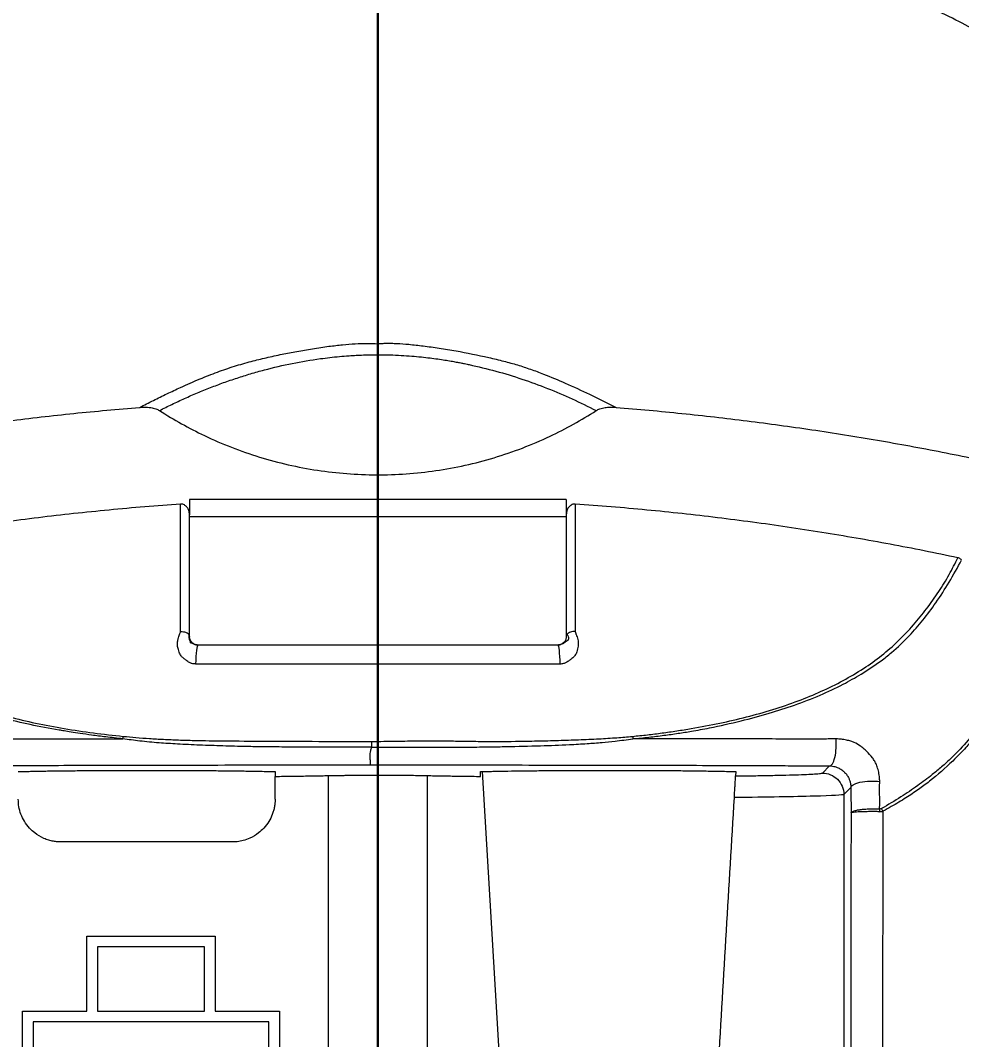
# Model space of a CAD drawing. Header units: inches. Extents: x 1631 to 3663, y 1126 to 1454.
# Drawn here: x 2256.89 to 2278.87, y 1358.46 to 1382.27 of the extents above; entities that cross this region are included whole.
import ezdxf

# ---------------------------------------------------------------- set-up
doc = ezdxf.new("R2010")
doc.units = ezdxf.units.IN
doc.header["$LTSCALE"] = 15
doc.linetypes.add('PHANTOM', pattern=[12.7, 6.35, -1.27, 1.27, -1.27, 1.27, -1.27])
doc.styles.get("Standard").update_dxf_attribs({"font": 'txt', "bigfont": 'gbcbig.shx'})
doc.dimstyles.new('3', dxfattribs={"dimtxt": 3, "dimasz": 1, "dimexe": 0.18, "dimexo": 0.0625, "dimgap": 0.09, "dimtad": 0, "dimdsep": 46, "dimtxsty": 'Standard', "dimcen": 1, "dimclrd": 3, "dimclre": 3, "dimadec": 0, "dimazin": 2, "dimtfac": 1, "dimtofl": 0, "dimtmove": 0, "dimatfit": 3, "dimfxl": 1, "dimtolj": 1, "dimtzin": 0, "dimarcsym": 0})

# ---------------------------------------------------------------- blocks, each defined once
blk = doc.blocks.new('SW_CENTERMARKSYMBOL_0')
at = {"color": 0, "linetype": 'Continuous', "lineweight": 0}
for p, q in [((0, 5), (0, 8)), ((0, 0), (0, 2.5)), ((-5, 0), (-8, 0)), ((0, 0), (-2.5, 0)), ((0, 0), (0, -2.5)), ((0, 0), (2.5, 0)), ((5, 0), (8, 0)), ((0, -5), (0, -8))]:
    blk.add_line(p, q, dxfattribs=at)
blk = doc.blocks.new('*D270')
at = {"color": 3, "lineweight": -2}
for p, q in [((2265.299, 1384.493), (2295.808, 1384.493)), ((2295.628, 1383.493), (2295.628, 1322.271)), ((2295.628, 1246.869), (2295.628, 1308.091)), ((2282.083, 1245.869), (2295.808, 1245.869))]:
    blk.add_line(p, q, dxfattribs=at)
at = {"color": 3}
for points in [[(2295.461, 1383.493), (2295.795, 1383.493), (2295.628, 1384.493)], [(2295.461, 1246.869), (2295.795, 1246.869), (2295.628, 1245.869)]]:
    blk.add_solid(points, dxfattribs=at)
at = {"layer": 'Defpoints', "color": 0}
for p in [(2265.236, 1384.493), (2295.628, 1384.493), (2282.021, 1245.869)]:
    blk.add_point(p, dxfattribs=at)
at = {"color": 0, "insert": (2295.628, 1315.181), "char_height": 3, "attachment_point": 5, "rotation": 90}
blk.add_mtext('\\A1;138.62', dxfattribs=at)

msp = doc.modelspace()

# ---------------------------------------------------------------- linework, layer by layer
at = {"color": 1, "linetype": 'PHANTOM', "lineweight": 30}
msp.add_line((2265.236, 1389.144), (2265.236, 1237.583), dxfattribs=at)
at = {"color": 7, "linetype": 'Continuous', "lineweight": 15}
for p, q in [((2269.636, 1371.071), (2260.836, 1371.071)), ((2260.836, 1371.071), (2260.836, 1370.718)), ((2260.836, 1370.675), (2269.636, 1370.675)), ((2260.624, 1367.974), (2260.625, 1367.99)), ((2265.09, 1365.287), (2265.236, 1365.287)), ((2275.619, 1364.685), (2275.786, 1364.852)), ((2262.836, 1364.718), (2262.836, 1364.607)), ((2262.836, 1364.075), (2262.836, 1364.607)), ((2264.076, 1364.626), (2264.076, 1357.638)), ((2266.396, 1357.638), (2266.396, 1364.626)), ((2267.636, 1364.607), (2267.636, 1364.718)), ((2267.675, 1364.719), (2268.081, 1357.817)), ((2273.598, 1364.72), (2273.592, 1364.617)), ((2276.285, 1364.351), (2276.119, 1364.185)), ((2276.119, 1364.185), (2276.119, 1319.065)), ((2258.436, 1359.125), (2258.436, 1360.875)), ((2261.436, 1360.875), (2261.436, 1359.125)), ((2258.686, 1360.625), (2258.686, 1359.125)), ((2261.186, 1359.125), (2261.186, 1360.625)), ((2256.936, 1328.625), (2256.936, 1359.125)), ((2262.936, 1359.125), (2262.936, 1328.625)), ((2257.186, 1358.875), (2257.186, 1328.875)), ((2262.686, 1328.875), (2262.686, 1358.875))]:
    msp.add_line(p, q, dxfattribs=at)
at = {"color": 7, "linetype": 'Continuous', "lineweight": 15, "flags": 128}
msp.add_lwpolyline([(2265.236, 1380.274), (2265.236, 1379.648), (2265.236, 1379.001), (2265.236, 1378.334), (2265.236, 1377.647), (2265.236, 1376.942), (2265.236, 1376.217), (2265.236, 1375.474), (2265.236, 1374.713)], dxfattribs=at)
at = {"color": 7, "linetype": 'Continuous', "lineweight": 15}
for points, knots in [([(2265.236, 1384.493), (2265.013, 1384.493), (2264.577, 1384.491), (2263.938, 1384.481), (2263.329, 1384.465), (2262.528, 1384.435), (2261.55, 1384.382), (2260.114, 1384.271), (2258.49, 1384.089), (2256.422, 1383.757), (2254.636, 1383.351), (2253.153, 1382.883), (2252.254, 1382.53), (2251.554, 1382.189), (2251.031, 1381.875), (2250.693, 1381.609), (2250.485, 1381.4), (2250.316, 1381.201), (2250.138, 1380.936), (2249.964, 1380.592), (2249.815, 1380.2), (2249.691, 1379.757), (2249.634, 1379.439), (2249.604, 1379.272)], [0, 0, 0, 0, 0.033732, 0.065964, 0.096698, 0.125936, 0.187215, 0.24493, 0.343971, 0.434928, 0.563973, 0.625303, 0.68055, 0.721046, 0.757724, 0.79026, 0.805094, 0.820414, 0.848802, 0.880787, 0.916562, 0.956266, 1, 1, 1, 1]), ([(2280.868, 1379.272), (2280.853, 1379.363), (2280.822, 1379.541), (2280.766, 1379.797), (2280.702, 1380.038), (2280.631, 1380.263), (2280.553, 1380.475), (2280.467, 1380.672), (2280.373, 1380.856), (2280.273, 1381.026), (2280.165, 1381.184), (2280.041, 1381.339), (2279.898, 1381.493), (2279.661, 1381.708), (2279.286, 1381.976), (2278.727, 1382.289), (2278.001, 1382.621), (2277.089, 1382.962), (2275.602, 1383.41), (2273.208, 1383.934), (2270.78, 1384.242), (2268.792, 1384.391), (2267.651, 1384.449), (2266.458, 1384.486), (2265.656, 1384.491), (2265.236, 1384.493)], [0, 0, 0, 0, 0.023804, 0.046454, 0.067961, 0.088342, 0.107612, 0.125792, 0.142906, 0.158983, 0.174056, 0.188169, 0.204083, 0.219761, 0.253972, 0.291538, 0.332664, 0.387775, 0.448749, 0.576775, 0.763689, 0.819442, 0.878633, 0.936501, 1, 1, 1, 1]), ([(2259.673, 1373.226), (2259.78, 1373.281), (2259.991, 1373.389), (2260.308, 1373.544), (2260.67, 1373.714), (2261.06, 1373.885), (2261.48, 1374.051), (2261.88, 1374.188), (2262.262, 1374.298), (2262.635, 1374.39), (2262.989, 1374.467), (2263.35, 1374.535), (2263.714, 1374.597), (2264.071, 1374.651), (2264.404, 1374.691), (2264.701, 1374.714), (2264.976, 1374.724), (2265.152, 1374.717), (2265.236, 1374.713)], [0, 0, 0, 0, 0.063445, 0.125778, 0.187013, 0.274347, 0.350333, 0.423025, 0.493472, 0.554925, 0.619568, 0.678359, 0.741805, 0.807089, 0.861605, 0.911458, 0.957515, 1, 1, 1, 1]), ([(2265.236, 1374.713), (2265.268, 1374.716), (2265.336, 1374.721), (2265.441, 1374.724), (2265.555, 1374.724), (2265.729, 1374.718), (2265.977, 1374.699), (2266.308, 1374.662), (2266.675, 1374.61), (2267.187, 1374.526), (2267.692, 1374.425), (2268.168, 1374.31), (2268.495, 1374.219), (2268.804, 1374.119), (2269.177, 1373.979), (2269.635, 1373.784), (2270.201, 1373.525), (2270.592, 1373.329), (2270.799, 1373.226)], [0, 0, 0, 0, 0.0163398, 0.0340309, 0.0531175, 0.0736345, 0.1217155, 0.1786281, 0.2420167, 0.309571, 0.4417727, 0.5040904, 0.5605198, 0.6158738, 0.6719267, 0.7684694, 0.8777996, 1, 1, 1, 1]), ([(2260.137, 1373.152), (2260.233, 1373.201), (2260.426, 1373.298), (2260.721, 1373.436), (2261.02, 1373.567), (2261.324, 1373.69), (2261.633, 1373.806), (2261.946, 1373.913), (2262.263, 1374.012), (2262.69, 1374.133), (2263.231, 1374.26), (2263.745, 1374.346), (2264.189, 1374.402), (2264.524, 1374.433), (2264.899, 1374.453), (2265.124, 1374.456), (2265.236, 1374.457)], [0, 0, 0, 0, 0.062869, 0.125716, 0.18854, 0.251336, 0.314101, 0.376832, 0.439525, 0.502177, 0.627237, 0.751442, 0.792344, 0.875674, 0.937845, 1, 1, 1, 1]), ([(2265.236, 1374.457), (2265.331, 1374.456), (2265.513, 1374.454), (2265.777, 1374.443), (2266.021, 1374.426), (2266.245, 1374.405), (2266.448, 1374.382), (2266.631, 1374.358), (2266.794, 1374.333), (2266.938, 1374.309), (2267.062, 1374.287), (2267.166, 1374.267), (2267.251, 1374.25), (2267.317, 1374.236), (2267.564, 1374.184), (2267.995, 1374.078), (2268.605, 1373.892), (2269.2, 1373.675), (2269.779, 1373.43), (2270.15, 1373.245), (2270.335, 1373.152)], [0, 0, 0, 0, 0.052306, 0.100998, 0.14608, 0.187551, 0.22541, 0.259657, 0.290288, 0.3173, 0.34069, 0.360455, 0.376591, 0.389098, 0.397974, 0.518173, 0.638505, 0.758942, 0.879451, 1, 1, 1, 1]), ([(2250.569, 1371.874), (2250.816, 1371.928), (2251.311, 1372.034), (2252.059, 1372.184), (2252.812, 1372.326), (2253.57, 1372.461), (2254.334, 1372.588), (2255.347, 1372.744), (2256.613, 1372.917), (2258.137, 1373.093), (2259.16, 1373.182), (2259.673, 1373.226)], [0, 0, 0, 0, 0.082362, 0.16515, 0.248367, 0.332016, 0.416103, 0.50063, 0.665785, 0.832232, 1, 1, 1, 1]), ([(2259.673, 1373.227), (2259.706, 1373.229), (2259.767, 1373.232), (2259.854, 1373.23), (2259.947, 1373.22), (2260.044, 1373.201), (2260.108, 1373.167), (2260.137, 1373.152)], [0, 0, 0, 0, 0.205753, 0.386225, 0.541598, 0.794084, 1, 1, 1, 1]), ([(2270.335, 1373.152), (2270.348, 1373.16), (2270.377, 1373.176), (2270.425, 1373.195), (2270.481, 1373.211), (2270.558, 1373.225), (2270.665, 1373.234), (2270.752, 1373.229), (2270.799, 1373.227)], [0, 0, 0, 0, 0.097808, 0.206476, 0.32686, 0.459593, 0.7018, 1, 1, 1, 1]), ([(2270.799, 1373.226), (2271.056, 1373.205), (2271.57, 1373.162), (2272.338, 1373.086), (2273.101, 1373.004), (2273.861, 1372.912), (2274.617, 1372.813), (2275.632, 1372.669), (2276.899, 1372.465), (2278.411, 1372.19), (2279.408, 1371.979), (2279.904, 1371.874)], [0, 0, 0, 0, 0.084051, 0.167768, 0.251156, 0.334218, 0.416958, 0.499379, 0.667987, 0.834851, 1, 1, 1, 1]), ([(2260.137, 1373.152), (2260.473, 1372.935), (2261.225, 1372.516), (2262.461, 1372.034), (2263.817, 1371.724), (2265.203, 1371.617), (2266.594, 1371.714), (2267.958, 1372.017), (2269.214, 1372.499), (2269.988, 1372.928), (2270.335, 1373.152)], [0.0159174, 0.0159174, 0.0159174, 0.0159174, 0.1245077, 0.2495077, 0.3745077, 0.4995077, 0.6245077, 0.7495077, 0.8745077, 0.9835903, 0.9835903, 0.9835903, 0.9835903]), ([(2260.628, 1370.967), (2260.349, 1370.947), (2259.792, 1370.906), (2258.959, 1370.83), (2258.131, 1370.746), (2257.308, 1370.651), (2256.49, 1370.546), (2255.678, 1370.432), (2254.87, 1370.307), (2254.067, 1370.173), (2253.27, 1370.03), (2252.478, 1369.878), (2251.953, 1369.768), (2251.691, 1369.714)], [0, 0, 0, 0, 0.092953, 0.18548, 0.277587, 0.369278, 0.460562, 0.551442, 0.641925, 0.732017, 0.821723, 0.911049, 1, 1, 1, 1]), ([(2260.836, 1370.718), (2260.835, 1370.736), (2260.834, 1370.77), (2260.821, 1370.816), (2260.805, 1370.854), (2260.786, 1370.884), (2260.759, 1370.917), (2260.712, 1370.953), (2260.661, 1370.969), (2260.631, 1370.968), (2260.628, 1370.968)], [0, 0, 0, 0, 0.149094, 0.281523, 0.397354, 0.496707, 0.579792, 0.750942, 0.977627, 1, 1, 1, 1]), ([(2269.847, 1370.969), (2269.844, 1370.969), (2269.811, 1370.97), (2269.756, 1370.952), (2269.695, 1370.901), (2269.647, 1370.823), (2269.64, 1370.757), (2269.636, 1370.718)], [0, 0, 0, 0, 0.0304219, 0.2661146, 0.450527, 0.6762544, 1, 1, 1, 1]), ([(2278.782, 1369.714), (2278.52, 1369.768), (2277.994, 1369.878), (2277.202, 1370.03), (2276.404, 1370.174), (2275.602, 1370.307), (2274.794, 1370.432), (2273.982, 1370.546), (2273.164, 1370.651), (2272.342, 1370.746), (2271.515, 1370.831), (2270.683, 1370.906), (2270.126, 1370.947), (2269.847, 1370.968)], [0, 0, 0, 0, 0.089019, 0.1784, 0.268147, 0.358266, 0.448763, 0.539644, 0.630913, 0.722578, 0.814643, 0.907115, 1, 1, 1, 1]), ([(2259.28, 1365.485), (2259.147, 1365.499), (2258.902, 1365.525), (2258.569, 1365.568), (2258.299, 1365.606), (2258.085, 1365.639), (2257.922, 1365.666), (2257.602, 1365.72), (2257.127, 1365.809), (2256.498, 1365.957), (2255.901, 1366.133), (2255.342, 1366.333), (2254.78, 1366.564), (2254.284, 1366.801), (2253.805, 1367.077), (2253.385, 1367.369), (2253.02, 1367.686), (2252.746, 1367.969), (2252.455, 1368.31), (2252.166, 1368.707), (2251.86, 1369.194), (2251.69, 1369.5), (2251.602, 1369.66)], [0, 0, 0, 0, 0.0400197, 0.0731391, 0.1001095, 0.1215654, 0.1380313, 0.1499234, 0.2191639, 0.2835742, 0.3463435, 0.4106626, 0.4679408, 0.5381148, 0.5870839, 0.6488887, 0.7080777, 0.7529641, 0.7872265, 0.8677312, 0.9309646, 1, 1, 1, 1]), ([(2251.691, 1369.714), (2251.719, 1369.655), (2251.777, 1369.535), (2251.878, 1369.348), (2251.997, 1369.143), (2252.255, 1368.734), (2252.598, 1368.269), (2253.059, 1367.783), (2253.582, 1367.327), (2254.344, 1366.827), (2255.415, 1366.346), (2256.402, 1366.043), (2257.25, 1365.846), (2257.911, 1365.722), (2258.594, 1365.617), (2259.057, 1365.567), (2259.289, 1365.542)], [0, 0, 0, 0, 0.024842, 0.051036, 0.080978, 0.113864, 0.231774, 0.2913, 0.350802, 0.471307, 0.593402, 0.72557, 0.791418, 0.860273, 0.929752, 1, 1, 1, 1]), ([(2271.183, 1365.542), (2271.299, 1365.554), (2271.531, 1365.577), (2271.876, 1365.62), (2272.218, 1365.669), (2272.668, 1365.742), (2273.214, 1365.845), (2274.059, 1366.039), (2275.044, 1366.342), (2275.944, 1366.745), (2276.578, 1367.119), (2277.007, 1367.426), (2277.397, 1367.767), (2277.744, 1368.134), (2278.059, 1368.523), (2278.338, 1368.916), (2278.585, 1369.313), (2278.717, 1369.582), (2278.782, 1369.714)], [0, 0, 0, 0, 0.034985, 0.069829, 0.104551, 0.13917, 0.207756, 0.273335, 0.404408, 0.527328, 0.587943, 0.646638, 0.704931, 0.766664, 0.825172, 0.885688, 0.943801, 1, 1, 1, 1]), ([(2271.192, 1365.485), (2271.317, 1365.497), (2271.56, 1365.521), (2271.912, 1365.564), (2272.243, 1365.611), (2272.597, 1365.667), (2273.09, 1365.758), (2273.699, 1365.894), (2274.361, 1366.074), (2274.98, 1366.271), (2275.559, 1366.492), (2276.076, 1366.738), (2276.551, 1367.008), (2276.928, 1367.257), (2277.308, 1367.555), (2277.636, 1367.87), (2277.977, 1368.263), (2278.288, 1368.679), (2278.59, 1369.15), (2278.775, 1369.487), (2278.87, 1369.66)], [0, 0, 0, 0, 0.037293, 0.072595, 0.105901, 0.13721, 0.180162, 0.256743, 0.326235, 0.39024, 0.457576, 0.520755, 0.573411, 0.635477, 0.670243, 0.737141, 0.793148, 0.855266, 0.925406, 1, 1, 1, 1]), ([(2278.87, 1369.66), (2278.862, 1369.668), (2278.846, 1369.685), (2278.816, 1369.704), (2278.793, 1369.71), (2278.782, 1369.714)], [0, 0, 0, 0, 0.3337955, 0.666434, 1, 1, 1, 1]), ([(2260.836, 1367.265), (2260.809, 1367.282), (2260.759, 1367.314), (2260.692, 1367.367), (2260.643, 1367.415), (2260.613, 1367.466), (2260.592, 1367.514), (2260.571, 1367.583), (2260.549, 1367.67), (2260.558, 1367.764), (2260.577, 1367.841), (2260.593, 1367.897), (2260.61, 1367.94), (2260.62, 1367.964), (2260.624, 1367.974)], [0, 0, 0, 0, 0.108118, 0.200006, 0.289926, 0.346556, 0.411482, 0.484786, 0.614191, 0.744884, 0.833483, 0.904669, 0.96137, 1, 1, 1, 1]), ([(2260.625, 1367.99), (2260.629, 1367.99), (2260.652, 1367.991), (2260.709, 1367.986), (2260.778, 1367.964), (2260.827, 1367.923), (2260.833, 1367.892), (2260.836, 1367.876)], [0, 0, 0, 0, 0.035101, 0.216486, 0.528538, 0.750692, 1, 1, 1, 1]), ([(2269.847, 1367.99), (2269.851, 1367.974), (2269.855, 1367.95), (2269.871, 1367.909), (2269.896, 1367.844), (2269.92, 1367.752), (2269.913, 1367.635), (2269.887, 1367.53), (2269.855, 1367.444), (2269.808, 1367.395), (2269.763, 1367.355), (2269.704, 1367.31), (2269.659, 1367.28), (2269.636, 1367.265)], [0, 0, 0, 0, 0.060824, 0.086233, 0.157167, 0.310352, 0.426629, 0.587966, 0.704645, 0.753947, 0.821323, 0.908775, 1, 1, 1, 1]), ([(2260.978, 1367.68), (2260.974, 1367.68), (2260.958, 1367.684), (2260.92, 1367.705), (2260.898, 1367.709), (2260.872, 1367.719), (2260.865, 1367.724), (2260.862, 1367.727), (2260.86, 1367.729), (2260.86, 1367.73), (2260.859, 1367.731), (2260.859, 1367.732), (2260.86, 1367.736), (2260.863, 1367.738), (2260.862, 1367.745), (2260.857, 1367.758), (2260.844, 1367.783), (2260.834, 1367.818), (2260.83, 1367.851), (2260.83, 1367.875), (2260.831, 1367.891), (2260.832, 1367.898), (2260.832, 1367.901)], [0, 0, 0, 0, 0.031646, 0.149063, 0.389067, 0.431152, 0.456892, 0.465111, 0.468543, 0.471816, 0.475196, 0.478891, 0.487804, 0.532333, 0.550293, 0.567699, 0.652739, 0.754732, 0.845706, 0.913626, 0.953946, 1, 1, 1, 1]), ([(2261.036, 1367.675), (2261.03, 1367.675), (2261.021, 1367.676), (2261.008, 1367.677), (2260.999, 1367.679), (2260.977, 1367.684), (2260.937, 1367.698), (2260.879, 1367.742), (2260.845, 1367.807), (2260.839, 1367.844), (2260.837, 1367.863), (2260.836, 1367.872), (2260.836, 1367.876)], [0, 0, 0, 0, 0.0481283, 0.0766458, 0.1159864, 0.1912559, 0.3639946, 0.6442664, 0.8215454, 0.9074299, 0.9525192, 1, 1, 1, 1]), ([(2269.636, 1367.879), (2269.636, 1367.871), (2269.635, 1367.854), (2269.63, 1367.823), (2269.619, 1367.79), (2269.6, 1367.759), (2269.573, 1367.727), (2269.545, 1367.707), (2269.524, 1367.695), (2269.51, 1367.689), (2269.498, 1367.685), (2269.486, 1367.681), (2269.474, 1367.679), (2269.463, 1367.677), (2269.451, 1367.676), (2269.441, 1367.675), (2269.436, 1367.675)], [0, 0, 0, 0, 0.081723, 0.168402, 0.256933, 0.347817, 0.455558, 0.604558, 0.658216, 0.711791, 0.76561, 0.81954, 0.872741, 0.923162, 0.966042, 1, 1, 1, 1]), ([(2269.654, 1367.929), (2269.656, 1367.925), (2269.662, 1367.911), (2269.678, 1367.878), (2269.689, 1367.844), (2269.689, 1367.82), (2269.684, 1367.802), (2269.677, 1367.79), (2269.668, 1367.779), (2269.646, 1367.761), (2269.607, 1367.735), (2269.565, 1367.711), (2269.518, 1367.685), (2269.494, 1367.679), (2269.485, 1367.677)], [0, 0, 0, 0, 0.060674, 0.207783, 0.280467, 0.340137, 0.367303, 0.39472, 0.425057, 0.459997, 0.596481, 0.79174, 0.923588, 1, 1, 1, 1]), ([(2280.406, 1367.801), (2280.366, 1367.717), (2280.289, 1367.556), (2280.172, 1367.323), (2280.047, 1367.079), (2279.899, 1366.797), (2279.588, 1366.231), (2279.189, 1365.616), (2278.701, 1365.097), (2278.414, 1364.835), (2278.151, 1364.618), (2277.836, 1364.382), (2277.444, 1364.115), (2277.153, 1363.945), (2277.002, 1363.856)], [0, 0, 0, 0, 0.056033, 0.107983, 0.155858, 0.218986, 0.295413, 0.53286, 0.638032, 0.696593, 0.747907, 0.824808, 0.908824, 1, 1, 1, 1]), ([(2280.437, 1367.712), (2280.386, 1367.599), (2280.286, 1367.375), (2280.125, 1367.046), (2279.95, 1366.709), (2279.769, 1366.387), (2279.51, 1365.963), (2279.25, 1365.602), (2278.933, 1365.239), (2278.607, 1364.901), (2278.231, 1364.574), (2277.856, 1364.294), (2277.56, 1364.097), (2277.282, 1363.929), (2277.098, 1363.83), (2277.032, 1363.794)], [0, 0, 0, 0, 0.07457, 0.147193, 0.217791, 0.298761, 0.363482, 0.506828, 0.555832, 0.639224, 0.771936, 0.829209, 0.891487, 0.961184, 1, 1, 1, 1]), ([(2261.03, 1367.671), (2261.026, 1367.671), (2261.018, 1367.671), (2260.999, 1367.673), (2260.987, 1367.677), (2260.978, 1367.68)], [0, 0, 0, 0, 0.2050037, 0.3913663, 1, 1, 1, 1]), ([(2260.984, 1367.23), (2260.989, 1367.353), (2260.997, 1367.469), (2261.015, 1367.631), (2261.026, 1367.675), (2261.036, 1367.675)], [0, 0, 0, 0, 0.5, 0.5, 1, 1, 1, 1]), ([(2265.236, 1367.23), (2265.236, 1367.367), (2265.236, 1367.48), (2265.236, 1367.634), (2265.236, 1367.675), (2265.236, 1367.675)], [0, 0, 0, 0, 0.5, 0.5, 1, 1, 1, 1]), ([(2269.436, 1367.675), (2269.447, 1367.675), (2269.457, 1367.631), (2269.476, 1367.469), (2269.483, 1367.353), (2269.488, 1367.23)], [0, 0, 0, 0, 0.5, 0.5, 1, 1, 1, 1]), ([(2269.485, 1367.677), (2269.484, 1367.676), (2269.477, 1367.674), (2269.466, 1367.673), (2269.451, 1367.671), (2269.444, 1367.671), (2269.44, 1367.671)], [0, 0, 0, 0, 0.0970351, 0.5461089, 0.7663426, 1, 1, 1, 1]), ([(2260.984, 1367.23), (2260.968, 1367.232), (2260.937, 1367.234), (2260.897, 1367.242), (2260.864, 1367.252), (2260.846, 1367.26), (2260.836, 1367.265)], [0, 0, 0, 0, 0.317461, 0.591191, 0.790381, 1, 1, 1, 1]), ([(2265.236, 1367.23), (2264.952, 1367.23), (2264.384, 1367.23), (2263.532, 1367.23), (2262.682, 1367.23), (2261.832, 1367.23), (2261.267, 1367.23), (2260.984, 1367.23)], [0, 0, 0, 0, 0.200382, 0.400563, 0.600554, 0.800363, 1, 1, 1, 1]), ([(2269.488, 1367.23), (2269.206, 1367.23), (2268.64, 1367.23), (2267.791, 1367.23), (2266.94, 1367.23), (2266.088, 1367.23), (2265.52, 1367.23), (2265.236, 1367.23)], [0, 0, 0, 0, 0.199638, 0.399447, 0.599437, 0.799618, 1, 1, 1, 1]), ([(2269.636, 1367.265), (2269.625, 1367.26), (2269.603, 1367.25), (2269.567, 1367.24), (2269.529, 1367.233), (2269.502, 1367.231), (2269.488, 1367.23)], [0, 0, 0, 0, 0.2491368, 0.483043, 0.7355443, 1, 1, 1, 1]), ([(2254.534, 1365.482), (2254.653, 1365.481), (2254.9, 1365.479), (2255.285, 1365.479), (2255.7, 1365.48), (2256.153, 1365.484), (2256.662, 1365.487), (2257.232, 1365.486), (2257.865, 1365.485), (2258.552, 1365.482), (2259.032, 1365.484), (2259.28, 1365.485)], [0, 0, 0, 0, 0.077664, 0.160214, 0.248099, 0.342796, 0.44828, 0.570141, 0.701657, 0.845142, 1, 1, 1, 1]), ([(2265.09, 1365.287), (2264.832, 1365.287), (2264.348, 1365.287), (2263.669, 1365.289), (2263.085, 1365.292), (2262.595, 1365.297), (2262.114, 1365.304), (2261.617, 1365.317), (2261.079, 1365.336), (2260.583, 1365.359), (2260.117, 1365.389), (2259.691, 1365.427), (2259.411, 1365.466), (2259.28, 1365.485)], [0, 0, 0, 0, 0.1326296, 0.2490955, 0.349382, 0.4334727, 0.501353, 0.5969389, 0.6899556, 0.7788069, 0.8530408, 0.931458, 1, 1, 1, 1]), ([(2259.289, 1365.542), (2259.388, 1365.533), (2259.591, 1365.513), (2259.905, 1365.491), (2260.236, 1365.472), (2260.584, 1365.457), (2261.056, 1365.443), (2261.724, 1365.435), (2262.695, 1365.43), (2263.843, 1365.425), (2264.679, 1365.424), (2265.09, 1365.424)], [0, 0, 0, 0, 0.051708, 0.106192, 0.163478, 0.22359, 0.286548, 0.407814, 0.568644, 0.788262, 1, 1, 1, 1]), ([(2265.236, 1365.425), (2265.329, 1365.426), (2265.579, 1365.428), (2265.967, 1365.435), (2266.392, 1365.439), (2266.8, 1365.437), (2267.211, 1365.431), (2267.765, 1365.422), (2268.348, 1365.423), (2268.955, 1365.435), (2269.446, 1365.447), (2269.927, 1365.463), (2270.381, 1365.483), (2270.801, 1365.508), (2271.061, 1365.531), (2271.183, 1365.542)], [0, 0, 0, 0, 0.0467463, 0.1256335, 0.1952958, 0.2605496, 0.3311315, 0.4020117, 0.5395868, 0.624267, 0.7081873, 0.7872485, 0.8672109, 0.9381124, 1, 1, 1, 1]), ([(2265.236, 1365.287), (2265.509, 1365.287), (2266.017, 1365.287), (2266.726, 1365.288), (2267.326, 1365.291), (2267.817, 1365.296), (2268.374, 1365.305), (2268.994, 1365.32), (2269.624, 1365.344), (2270.104, 1365.371), (2270.458, 1365.398), (2270.815, 1365.432), (2271.054, 1365.466), (2271.192, 1365.485)], [0, 0, 0, 0, 0.136785, 0.255383, 0.355787, 0.437989, 0.501983, 0.63559, 0.750031, 0.818907, 0.877732, 0.929119, 1, 1, 1, 1]), ([(2275.939, 1365.482), (2275.817, 1365.481), (2275.578, 1365.479), (2275.221, 1365.478), (2274.873, 1365.478), (2274.412, 1365.481), (2273.875, 1365.485), (2273.071, 1365.487), (2272.353, 1365.485), (2271.663, 1365.484), (2271.355, 1365.484), (2271.192, 1365.485)], [0, 0, 0, 0, 0.078963, 0.155566, 0.229743, 0.301545, 0.449569, 0.569364, 0.808067, 0.898743, 1, 1, 1, 1]), ([(2275.786, 1364.852), (2275.807, 1364.853), (2275.829, 1364.868), (2275.874, 1364.934), (2275.894, 1364.986), (2275.926, 1365.116), (2275.936, 1365.194), (2275.945, 1365.345), (2275.944, 1365.419), (2275.939, 1365.482)], [0, 0, 0, 0, 0.25, 0.25, 0.5, 0.5, 0.75, 0.75, 1, 1, 1, 1]), ([(2276.957, 1364.489), (2276.957, 1364.517), (2276.954, 1364.589), (2276.936, 1364.703), (2276.908, 1364.806), (2276.877, 1364.892), (2276.841, 1364.964), (2276.768, 1365.072), (2276.678, 1365.171), (2276.581, 1365.259), (2276.488, 1365.333), (2276.388, 1365.392), (2276.277, 1365.431), (2276.176, 1365.458), (2276.061, 1365.478), (2275.98, 1365.481), (2275.939, 1365.482)], [0, 0, 0, 0, 0.0555832, 0.1390458, 0.2201866, 0.2568421, 0.3103352, 0.3711921, 0.4976112, 0.5584742, 0.6156091, 0.7196297, 0.7749325, 0.8401233, 0.920106, 1, 1, 1, 1]), ([(2265.072, 1364.875), (2265.071, 1364.876), (2265.069, 1364.878), (2265.066, 1364.894), (2265.063, 1364.918), (2265.061, 1364.954), (2265.06, 1364.994), (2265.059, 1365.032), (2265.056, 1365.076), (2265.057, 1365.135), (2265.067, 1365.21), (2265.082, 1365.261), (2265.09, 1365.287)], [0, 0, 0, 0, 0.093684, 0.192551, 0.296068, 0.403458, 0.513714, 0.577401, 0.641437, 0.765897, 0.880441, 1, 1, 1, 1]), ([(2254.687, 1364.852), (2254.793, 1364.853), (2255.019, 1364.854), (2255.379, 1364.856), (2255.822, 1364.858), (2256.337, 1364.86), (2257.046, 1364.863), (2258.065, 1364.866), (2259.387, 1364.869), (2260.799, 1364.872), (2262.366, 1364.874), (2263.766, 1364.875), (2264.748, 1364.875), (2265.072, 1364.875)], [0, 0, 0, 0, 0.032015, 0.067723, 0.107151, 0.163171, 0.21912, 0.314743, 0.459045, 0.600123, 0.719662, 0.907477, 1, 1, 1, 1]), ([(2265.072, 1364.875), (2265.265, 1364.875), (2265.798, 1364.875), (2266.814, 1364.874), (2268.067, 1364.874), (2269.491, 1364.872), (2270.92, 1364.87), (2272.286, 1364.867), (2273.336, 1364.863), (2274.094, 1364.86), (2274.671, 1364.858), (2275.236, 1364.855), (2275.602, 1364.853), (2275.786, 1364.852)], [0, 0, 0, 0, 0.053514, 0.147335, 0.281415, 0.400682, 0.542437, 0.678672, 0.782017, 0.837873, 0.89351, 0.946796, 1, 1, 1, 1]), ([(2275.786, 1364.852), (2275.81, 1364.851), (2275.852, 1364.849), (2275.91, 1364.836), (2275.961, 1364.819), (2276.021, 1364.792), (2276.083, 1364.753), (2276.139, 1364.702), (2276.185, 1364.65), (2276.225, 1364.587), (2276.256, 1364.516), (2276.279, 1364.438), (2276.283, 1364.383), (2276.285, 1364.351)], [0, 0, 0, 0, 0.101873, 0.176904, 0.245583, 0.313457, 0.438438, 0.513357, 0.585855, 0.6879, 0.77683, 0.870447, 1, 1, 1, 1]), ([(2256.836, 1364.718), (2256.868, 1364.719), (2256.932, 1364.721), (2257.037, 1364.724), (2257.149, 1364.726), (2257.269, 1364.729), (2257.458, 1364.732), (2257.733, 1364.736), (2258.11, 1364.74), (2258.516, 1364.744), (2259.086, 1364.747), (2259.836, 1364.749), (2260.586, 1364.747), (2261.156, 1364.744), (2261.561, 1364.74), (2261.939, 1364.736), (2262.245, 1364.731), (2262.486, 1364.727), (2262.674, 1364.723), (2262.782, 1364.72), (2262.836, 1364.718)], [0, 0, 0, 0, 0.025279, 0.050403, 0.075442, 0.100462, 0.125532, 0.188129, 0.250629, 0.312969, 0.375502, 0.500003, 0.624506, 0.686966, 0.749382, 0.811809, 0.874485, 0.916198, 0.957931, 1, 1, 1, 1]), ([(2262.836, 1364.607), (2262.903, 1364.608), (2263.035, 1364.609), (2263.226, 1364.612), (2263.411, 1364.614), (2263.588, 1364.617), (2263.758, 1364.62), (2263.922, 1364.623), (2264.025, 1364.625), (2264.076, 1364.626)], [0, 0, 0, 0, 0.143537, 0.286393, 0.42884, 0.571149, 0.713598, 0.856457, 1, 1, 1, 1]), ([(2264.076, 1364.626), (2264.1, 1364.627), (2264.148, 1364.628), (2264.227, 1364.629), (2264.311, 1364.63), (2264.401, 1364.631), (2264.495, 1364.632), (2264.659, 1364.634), (2264.904, 1364.635), (2265.236, 1364.636), (2265.568, 1364.635), (2265.848, 1364.634), (2266.073, 1364.632), (2266.249, 1364.629), (2266.347, 1364.627), (2266.396, 1364.626)], [0, 0, 0, 0, 0.0419546, 0.0834953, 0.1248496, 0.1662479, 0.2079198, 0.2500905, 0.3750436, 0.5000735, 0.6249016, 0.7500607, 0.8337651, 0.9164639, 1, 1, 1, 1]), ([(2266.396, 1364.626), (2266.448, 1364.625), (2266.55, 1364.623), (2266.714, 1364.62), (2266.884, 1364.617), (2267.062, 1364.614), (2267.246, 1364.612), (2267.437, 1364.609), (2267.57, 1364.608), (2267.636, 1364.607)], [0, 0, 0, 0, 0.143545, 0.286406, 0.428854, 0.571164, 0.71361, 0.856465, 1, 1, 1, 1]), ([(2267.636, 1364.718), (2267.668, 1364.719), (2267.731, 1364.721), (2267.835, 1364.724), (2267.946, 1364.726), (2268.064, 1364.728), (2268.251, 1364.732), (2268.522, 1364.736), (2268.894, 1364.74), (2269.295, 1364.744), (2269.857, 1364.747), (2270.599, 1364.749), (2271.342, 1364.747), (2271.908, 1364.744), (2272.313, 1364.741), (2272.691, 1364.737), (2272.998, 1364.732), (2273.241, 1364.728), (2273.432, 1364.724), (2273.542, 1364.721), (2273.598, 1364.72)], [0, 0, 0, 0, 0.0252732, 0.0503956, 0.0754332, 0.1004529, 0.1255214, 0.1881152, 0.2506171, 0.3129585, 0.375492, 0.5000035, 0.6245161, 0.6869756, 0.7493943, 0.8118217, 0.8744954, 0.9162072, 0.9579389, 1, 1, 1, 1]), ([(2273.562, 1364.113), (2273.563, 1364.134), (2273.566, 1364.176), (2273.569, 1364.237), (2273.573, 1364.307), (2273.578, 1364.381), (2273.582, 1364.457), (2273.586, 1364.521), (2273.589, 1364.573), (2273.591, 1364.609), (2273.591, 1364.614), (2273.592, 1364.617)], [0, 0, 0, 0, 0.071634, 0.14358, 0.217324, 0.329249, 0.444387, 0.571363, 0.703381, 0.849519, 1, 1, 1, 1]), ([(2273.592, 1364.617), (2273.652, 1364.618), (2273.772, 1364.619), (2273.944, 1364.622), (2274.109, 1364.624), (2274.268, 1364.627), (2274.497, 1364.632), (2274.778, 1364.638), (2275.074, 1364.647), (2275.31, 1364.656), (2275.463, 1364.665), (2275.554, 1364.672), (2275.604, 1364.679), (2275.614, 1364.683), (2275.619, 1364.685)], [0, 0, 0, 0, 0.049429, 0.098715, 0.147959, 0.197263, 0.246728, 0.373317, 0.500018, 0.626607, 0.753308, 0.835593, 0.917666, 1, 1, 1, 1]), ([(2275.619, 1364.685), (2275.75, 1364.685), (2275.88, 1364.631), (2276.065, 1364.446), (2276.119, 1364.316), (2276.119, 1364.185)], [0, 0, 0, 0, 0.5, 0.5, 1, 1, 1, 1]), ([(2276.285, 1364.351), (2276.286, 1364.37), (2276.301, 1364.392), (2276.371, 1364.434), (2276.426, 1364.454), (2276.567, 1364.484), (2276.651, 1364.493), (2276.814, 1364.498), (2276.892, 1364.495), (2276.957, 1364.489)], [0, 0, 0, 0, 0.25, 0.25, 0.5, 0.5, 0.75, 0.75, 1, 1, 1, 1]), ([(2276.955, 1363.845), (2276.956, 1363.9), (2276.958, 1364.009), (2276.956, 1364.173), (2276.954, 1364.333), (2276.956, 1364.437), (2276.957, 1364.489)], [0, 0, 0, 0, 0.2554349, 0.5119888, 0.760072, 1, 1, 1, 1]), ([(2276.119, 1364.185), (2276.103, 1364.171), (2275.859, 1364.156), (2274.971, 1364.131), (2274.328, 1364.121), (2273.562, 1364.113)], [0, 0, 0, 0, 0.5, 0.5, 1, 1, 1, 1]), ([(2257.836, 1363.075), (2257.809, 1363.076), (2257.749, 1363.077), (2257.653, 1363.091), (2257.545, 1363.116), (2257.395, 1363.171), (2257.241, 1363.263), (2257.09, 1363.401), (2256.979, 1363.548), (2256.896, 1363.719), (2256.845, 1363.895), (2256.839, 1364.016), (2256.836, 1364.075)], [0, 0, 0, 0, 0.053563, 0.116493, 0.188799, 0.270483, 0.430997, 0.539422, 0.668432, 0.782344, 0.893272, 1, 1, 1, 1]), ([(2262.836, 1364.075), (2262.835, 1364.045), (2262.834, 1363.985), (2262.821, 1363.895), (2262.8, 1363.805), (2262.762, 1363.688), (2262.691, 1363.545), (2262.581, 1363.401), (2262.435, 1363.266), (2262.272, 1363.167), (2262.1, 1363.107), (2261.96, 1363.079), (2261.874, 1363.077), (2261.836, 1363.075)], [0, 0, 0, 0, 0.053954, 0.108771, 0.16463, 0.2217, 0.334698, 0.460983, 0.566949, 0.722088, 0.833041, 0.925677, 1, 1, 1, 1]), ([(2273.192, 1357.817), (2273.254, 1358.878), (2273.377, 1360.977), (2273.501, 1363.075), (2273.562, 1364.113)], [0, 0, 0, 0, 0.505456, 1, 1, 1, 1]), ([(2276.288, 1363.754), (2276.287, 1363.407), (2276.286, 1362.134), (2276.284, 1360.167), (2276.281, 1357.938), (2276.278, 1356.144), (2276.275, 1354.201), (2276.27, 1352.114), (2276.265, 1349.906), (2276.261, 1348.542), (2276.26, 1347.929)], [0, 0, 0, 0, 0.065336, 0.240301, 0.371577, 0.486866, 0.580032, 0.740009, 0.883106, 1, 1, 1, 1]), ([(2276.288, 1363.754), (2276.289, 1363.757), (2276.293, 1363.772), (2276.332, 1363.796), (2276.414, 1363.818), (2276.504, 1363.833), (2276.607, 1363.844), (2276.724, 1363.85), (2276.843, 1363.851), (2276.918, 1363.847), (2276.955, 1363.845)], [0, 0, 0, 0, 0.059677, 0.252103, 0.386523, 0.501232, 0.626657, 0.754169, 0.879818, 1, 1, 1, 1]), ([(2276.955, 1363.782), (2276.935, 1363.783), (2276.894, 1363.783), (2276.83, 1363.784), (2276.763, 1363.784), (2276.694, 1363.783), (2276.627, 1363.782), (2276.562, 1363.78), (2276.503, 1363.778), (2276.44, 1363.775), (2276.37, 1363.77), (2276.305, 1363.763), (2276.294, 1363.757), (2276.288, 1363.754)], [0, 0, 0, 0, 0.066021, 0.134718, 0.205648, 0.27826, 0.351909, 0.425897, 0.499503, 0.569662, 0.682509, 0.830702, 1, 1, 1, 1]), ([(2276.955, 1363.782), (2276.968, 1363.783), (2276.995, 1363.784), (2277.02, 1363.79), (2277.032, 1363.794)], [0, 0, 0, 0, 0.489464, 1, 1, 1, 1]), ([(2277.032, 1363.794), (2277.032, 1363.418), (2277.031, 1362.665), (2277.028, 1361.537), (2277.025, 1360.408), (2277.021, 1359.026), (2277.017, 1357.299), (2277.013, 1355.114), (2277.008, 1352.734), (2276.999, 1350.277), (2276.992, 1348.659), (2276.988, 1347.862)], [0, 0, 0, 0, 0.070538, 0.141059, 0.211577, 0.282334, 0.400534, 0.536029, 0.69364, 0.84916, 1, 1, 1, 1]), ([(2261.836, 1363.075), (2261.773, 1363.075), (2261.646, 1363.075), (2261.454, 1363.075), (2261.259, 1363.075), (2261.062, 1363.075), (2260.761, 1363.075), (2260.353, 1363.075), (2259.836, 1363.075), (2259.32, 1363.075), (2258.867, 1363.075), (2258.479, 1363.075), (2258.153, 1363.075), (2257.942, 1363.075), (2257.836, 1363.075)], [0, 0, 0, 0, 0.049617, 0.099142, 0.148644, 0.19819, 0.247848, 0.373865, 0.500012, 0.62603, 0.752176, 0.834808, 0.917311, 1, 1, 1, 1]), ([(2258.436, 1360.875), (2258.507, 1360.875), (2258.647, 1360.875), (2258.86, 1360.875), (2259.074, 1360.875), (2259.289, 1360.875), (2259.505, 1360.875), (2259.722, 1360.875), (2259.995, 1360.875), (2260.321, 1360.875), (2260.698, 1360.875), (2261.071, 1360.875), (2261.314, 1360.875), (2261.436, 1360.875)], [0, 0, 0, 0, 0.071716, 0.143135, 0.214379, 0.285569, 0.356828, 0.428276, 0.500035, 0.625319, 0.749973, 0.874649, 1, 1, 1, 1]), ([(2261.186, 1360.625), (2261.118, 1360.625), (2260.982, 1360.625), (2260.776, 1360.625), (2260.568, 1360.625), (2260.36, 1360.625), (2260.15, 1360.625), (2259.869, 1360.625), (2259.518, 1360.625), (2259.099, 1360.625), (2258.824, 1360.625), (2258.686, 1360.625)], [0, 0, 0, 0, 0.083532, 0.166812, 0.24997, 0.333141, 0.416456, 0.500049, 0.666828, 0.833124, 1, 1, 1, 1]), ([(2256.936, 1359.125), (2257.003, 1359.125), (2257.136, 1359.125), (2257.342, 1359.125), (2257.552, 1359.125), (2257.766, 1359.125), (2257.985, 1359.125), (2258.208, 1359.125), (2258.36, 1359.125), (2258.436, 1359.125)], [0, 0, 0, 0, 0.143575, 0.286434, 0.428859, 0.571141, 0.713566, 0.856425, 1, 1, 1, 1]), ([(2258.686, 1359.125), (2258.755, 1359.125), (2258.892, 1359.125), (2259.1, 1359.125), (2259.309, 1359.125), (2259.518, 1359.125), (2259.728, 1359.125), (2260.009, 1359.125), (2260.359, 1359.125), (2260.777, 1359.125), (2261.05, 1359.125), (2261.186, 1359.125)], [0, 0, 0, 0, 0.083532, 0.166812, 0.24997, 0.333141, 0.416456, 0.500049, 0.666828, 0.833124, 1, 1, 1, 1]), ([(2261.436, 1359.125), (2261.513, 1359.125), (2261.666, 1359.125), (2261.89, 1359.125), (2262.11, 1359.125), (2262.324, 1359.125), (2262.534, 1359.125), (2262.738, 1359.125), (2262.87, 1359.125), (2262.936, 1359.125)], [0, 0, 0, 0, 0.143606, 0.286464, 0.428872, 0.571128, 0.713536, 0.856394, 1, 1, 1, 1]), ([(2262.686, 1358.875), (2262.619, 1358.875), (2262.485, 1358.875), (2262.278, 1358.875), (2262.066, 1358.875), (2261.85, 1358.875), (2261.629, 1358.875), (2261.246, 1358.875), (2260.69, 1358.875), (2259.954, 1358.875), (2259.216, 1358.875), (2258.615, 1358.875), (2258.153, 1358.875), (2257.821, 1358.875), (2257.497, 1358.875), (2257.29, 1358.875), (2257.186, 1358.875)], [0, 0, 0, 0, 0.041011, 0.081863, 0.122638, 0.163418, 0.204285, 0.245323, 0.372622, 0.500012, 0.627311, 0.754702, 0.816148, 0.877327, 0.938519, 1, 1, 1, 1])]:
    msp.add_open_spline(points, degree=3, knots=knots, dxfattribs=at)
for points in [[(2265.236, 1384.493), (2265.236, 1383.322), (2265.236, 1381.907), (2265.236, 1380.274)], [(2265.236, 1374.713), (2265.236, 1374.644), (2265.236, 1374.551), (2265.236, 1374.457)], [(2269.636, 1371.071), (2269.636, 1370.954), (2269.636, 1370.836), (2269.636, 1370.718)], [(2260.625, 1367.99), (2260.626, 1369.015), (2260.627, 1370.009), (2260.628, 1370.968)], [(2269.847, 1370.969), (2269.847, 1370.009), (2269.847, 1369.015), (2269.847, 1367.99)], [(2260.836, 1367.876), (2260.836, 1368.854), (2260.836, 1369.8), (2260.836, 1370.718)], [(2269.636, 1370.718), (2269.636, 1369.801), (2269.636, 1368.856), (2269.636, 1367.879)], [(2269.686, 1367.952), (2269.676, 1367.946), (2269.667, 1367.939), (2269.66, 1367.931)], [(2269.734, 1367.976), (2269.717, 1367.97), (2269.7, 1367.962), (2269.686, 1367.952)], [(2269.847, 1367.99), (2269.805, 1367.992), (2269.767, 1367.986), (2269.734, 1367.976)], [(2269.66, 1367.931), (2269.645, 1367.915), (2269.636, 1367.897), (2269.636, 1367.879)], [(2265.236, 1367.675), (2263.835, 1367.675), (2262.434, 1367.675), (2261.036, 1367.675)], [(2269.436, 1367.675), (2268.034, 1367.675), (2266.641, 1367.675), (2265.236, 1367.675)], [(2265.236, 1365.425), (2265.236, 1366.036), (2265.236, 1366.638), (2265.236, 1367.23)], [(2259.28, 1365.485), (2259.283, 1365.505), (2259.286, 1365.525), (2259.289, 1365.542)], [(2265.09, 1365.424), (2265.139, 1365.424), (2265.187, 1365.424), (2265.236, 1365.425)], [(2265.09, 1365.424), (2265.09, 1365.383), (2265.09, 1365.333), (2265.09, 1365.287)], [(2265.236, 1365.287), (2265.236, 1365.334), (2265.236, 1365.384), (2265.236, 1365.425)], [(2271.183, 1365.542), (2271.186, 1365.525), (2271.189, 1365.505), (2271.192, 1365.485)], [(2276.285, 1364.351), (2276.286, 1364.152), (2276.287, 1363.953), (2276.288, 1363.754)], [(2277.002, 1363.856), (2276.987, 1363.848), (2276.971, 1363.844), (2276.955, 1363.845)], [(2276.955, 1363.845), (2276.956, 1363.825), (2276.956, 1363.803), (2276.955, 1363.782)], [(2277.032, 1363.794), (2277.024, 1363.815), (2277.014, 1363.836), (2277.002, 1363.856)]]:
    msp.add_open_spline(points, degree=3, dxfattribs=at)

# ---------------------------------------------------------------- block references
at = {"color": 7, "linetype": 'Continuous', "lineweight": 0}
msp.add_blockref('SW_CENTERMARKSYMBOL_0', (2265.236, 1355.625), dxfattribs=at)

# ---------------------------------------------------------------- dimensions: what is measured, and where the dimension line sits
dim = msp.add_linear_dim(base=(2295.628, 1384.493), p1=(2282.021, 1245.869), p2=(2265.236, 1384.493), angle=90, dimstyle='3')
dim.commit()
dim.dimension.update_dxf_attribs({"geometry": '*D270', "text_midpoint": (2295.628, 1315.181)})

doc.saveas('drawing.dxf')
